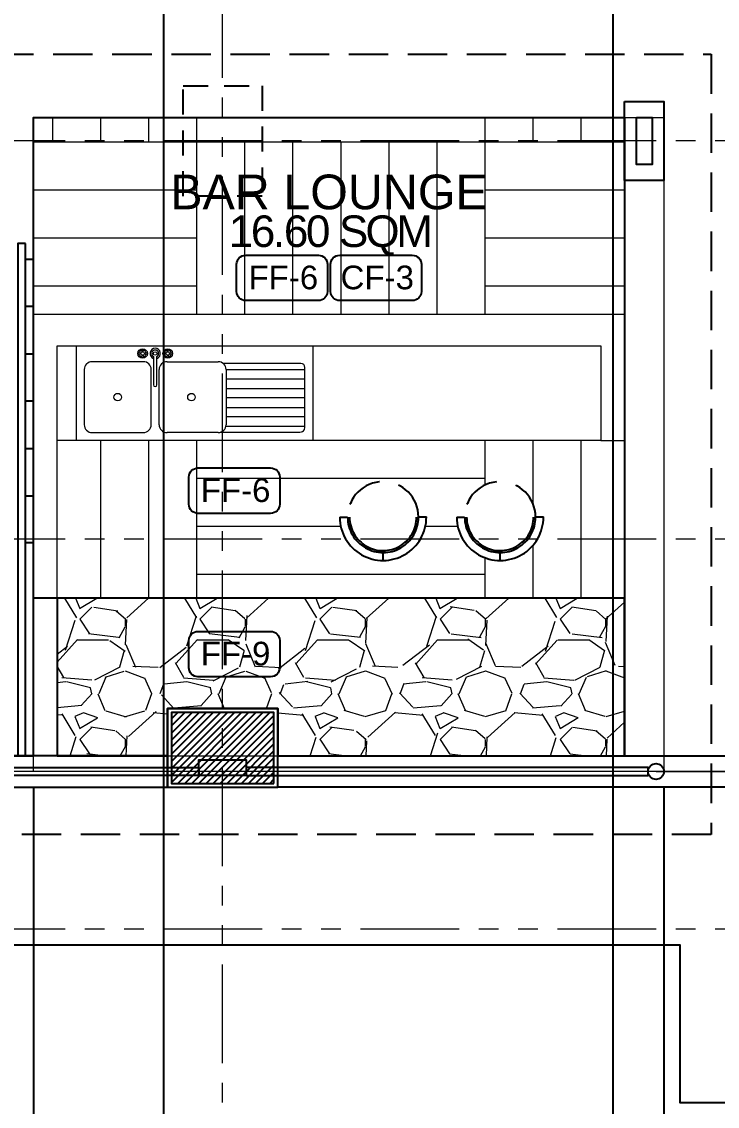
# Model space of a CAD drawing. Header units: metres. Extents: x -12400 to 1, y 0 to 106422.
# Drawn here: x -11998.83 to -11994.42, y 106387.45 to 106394.33 of the extents above; entities that cross this region are included whole.
import ezdxf

# ---------------------------------------------------------------- set-up
doc = ezdxf.new("R2010")
doc.units = ezdxf.units.M
doc.header["$PDMODE"] = 35
for name, pattern in [('HIDDEN', [0.375, 0.25, -0.125]), ('HIDDEN2', [4.762499999999999, 3.175, -1.5875]), ('PHANTOM2', [1.25, 0.625, -0.125, 0.125, -0.125, 0.125, -0.125])]:
    doc.linetypes.add(name, pattern=pattern)
for name, color, linetype, lineweight in [('.05', 250, 'Continuous', 5), ('.2', 2, 'Continuous', 20), ('0.1', 1, 'Continuous', 9), ('A-DIM-100', 8, 'Continuous', 0), ('DIM 001', 251, 'Continuous', 13), ('FURN', 8, 'Continuous', 5)]:
    doc.layers.add(name, color=color, linetype=linetype, lineweight=lineweight)
doc.layers.add('.05 (2)', color=8, linetype='Continuous', lineweight=20, transparency=0.3)
for name, color, linetype in [('AR-HIDDEN LINES', 8, 'HIDDEN2'), ('FURNITURE', 1, 'Continuous'), ('SCH-FLR', 224, 'Continuous'), ('stone', 15, 'Continuous'), ('txt', 2, 'Continuous')]:
    doc.layers.add(name, color=color, linetype=linetype)
doc.layers.add('GUIDE 001', color=214, linetype='Continuous', lineweight=0, plot=False)
doc.styles.add('arial', font='arial.ttf')
doc.styles.add('Arial-Bold', font='arial.ttf')
doc.styles.add('DIMTXT-100', font='arial.ttf')
doc.styles.add('swis721', font='swiss.ttf')
doc.dimstyles.new('D-100', dxfattribs={"dimtxt": 0.2, "dimasz": 0.15, "dimexe": 0.1, "dimexo": 0.1, "dimgap": 0.1, "dimtad": 1, "dimdec": 3, "dimzin": 4, "dimdsep": 46, "dimtxsty": 'DIMTXT-100', "dimblk": 'ARCHTICK', "dimcen": 0.2, "dimdle": 0.1, "dimclrd": 8, "dimclre": 8, "dimclrt": 2, "dimadec": 0, "dimazin": 1, "dimtfac": 1, "dimtdec": 3, "dimtofl": 0, "dimtmove": 2, "dimatfit": 3, "dimfxl": 1, "dimarcsym": 0})
doc.dimstyles.new('DIM 200', dxfattribs={"dimtxt": 200, "dimasz": 1, "dimexe": 0, "dimexo": 40, "dimgap": 50, "dimtad": 1, "dimtoh": 1, "dimdec": 0, "dimlfac": 2, "dimtxsty": 'swis721', "dimblk": 'CIR', "dimcen": 0, "dimclrd": 155, "dimclre": 155, "dimclrt": 4, "dimadec": 0, "dimazin": 0, "dimtfac": 1, "dimtdec": 0, "dimtix": 1, "dimtmove": 1, "dimatfit": 3, "dimldrblk": 'CIR', "dimfxl": 0, "dimarcsym": 0})

# ---------------------------------------------------------------- blocks, each defined once
blk = doc.blocks.new('CIR')
at = {"color": 4}
blk.add_circle((0, 0), 50, dxfattribs=at)
blk = doc.blocks.new('sink-2')
at = {"layer": 'FURN', "linetype": 'ByBlock'}
for p, q in [((1.047197319792303e-05, -0.5999999999061032), (0, 0)), ((1.499999999765038, 2.617993288822618e-05), (1.500010471738236, -0.5999738199731297)), ((0.4096486179149679, -0.0452984461992969), (0.4037526179149751, -0.0452984461992969)), ((0.4097168179149833, -0.05079844619929474), (0.4037526179149751, -0.05079844619929474)), ((0.417502617914991, -0.03751484619928647), (0.417502617914991, -0.03154844619930941)), ((0.417502617914991, -0.05865464619928673), (0.417502617914991, -0.06454844619928224)), ((0.4230026179149888, -0.03744444619930221), (0.4230026179149888, -0.03154844619930941)), ((0.4230026179149888, -0.05858424619930247), (0.4230026179149888, -0.06454844619928224)), ((0.4307884179149966, -0.0452984461992969), (0.4367526179149763, -0.0452984461992969)), ((0.4308566179149693, -0.05079844619929474), (0.4367526179149763, -0.05079844619929474)), ((0.4890026179149913, -0.06705424619930511), (0.4890026179149913, -0.247048446199301)), ((0.5110026179149685, -0.247048446199301), (0.5110026179149685, -0.06703664619928418)), ((0.5691486179149763, -0.0452984461992969), (0.5632526179149835, -0.0452984461992969)), ((0.5692168179149633, -0.05079844619929474), (0.5632526179149835, -0.05079844619929474)), ((0.577002617914971, -0.03751484619928647), (0.577002617914971, -0.03154844619930941)), ((0.577002617914971, -0.05865464619928673), (0.577002617914971, -0.06454844619928224)), ((0.5825026179149688, -0.03744444619930221), (0.5825026179149688, -0.03154844619930941)), ((0.5825026179149688, -0.05858424619930247), (0.5825026179149688, -0.06454844619928224)), ((0.5902884179149765, -0.0452984461992969), (0.5962526179149847, -0.0452984461992969)), ((0.5903566179149919, -0.05079844619929474), (0.5962526179149847, -0.05079844619929474)), ((0.2750017452857776, -0.09999520032997111), (0.1000017453131932, -0.09999825465547474)), ((0.4250017452622927, -0.09999258233668229), (0.2750017452857776, -0.09999520032997111)), ((0.5750017452387937, -0.09998996434339347), (0.7250017452152946, -0.09998734635010464)), ((0.7250017452152946, -0.09998734635010464), (0.900001745187879, -0.09998429202460102)), ((1.425001937091821, -0.1109751290464231), (0.9312909128635454, -0.1109837459274132)), ((1.450009031849717, -0.5174746926504952), (1.450002373420119, -0.1359746927102918)), ((0.0500026179854558, -0.1499991273120713), (0.05000872663646305, -0.4999991272572544)), ((0.4750087265698966, -0.4999917096096027), (0.4750026179188893, -0.1499917096644197)), ((0.5250087265620635, -0.4999908369451731), (0.5250026179110563, -0.1499908369999901)), ((0.9500026178444756, -0.1499834193523384), (1.45000261776616, -0.1499746927080423)), ((0.9500026178444756, -0.1499834193523384), (0.9500087264954828, -0.4999834192975214)), ((1.450003664963475, -0.2099746926986796), (0.9500036650417911, -0.2099834193429757)), ((0.9500047122391067, -0.269983419333613), (1.450004712160791, -0.269974692689317)), ((1.450005759358106, -0.329974692679869), (0.9500057594364222, -0.3299834193241651)), ((0.9500068066337377, -0.3899834193148024), (1.450006806555422, -0.3899746926705063)), ((1.450007853752737, -0.4499746926610442), (0.9500078538310532, -0.4499834193053545)), ((0.1000095992930596, -0.5499982545849917), (0.4250095992421592, -0.5499925822661993)), ((0.9000095991677455, -0.549984291954118), (0.5750095992186601, -0.5499899642729105)), ((0.915622050527972, -0.5474840194651591), (1.418509555453255, -0.5474752424244116)), ((0.9489986958841854, -0.509983436927385), (1.450008900950053, -0.5099746926516957)), ((1.418509555453255, -0.5474752424244116), (1.429009529271724, -0.5459750591651726)), ((1.429009529271724, -0.5459750591651726), (1.435009476910864, -0.5429749544458389)), ((1.435009476910864, -0.5429749544458389), (1.44100939837017, -0.5384748497268106)), ((1.44100939837017, -0.5384748497268106), (1.447009241289678, -0.5294747450084714)), ((1.447009241289678, -0.5294747450084714), (1.450009031849717, -0.5174746926504952)), ((1.500010471738236, -0.5999738199731297), (1.047197319792303e-05, -0.5999999999061032))]:
    blk.add_line(p, q, dxfattribs=at)
for centre, radius in [((0.4202526179149828, -0.04804844619930293), 0.03025000000000001), ((0.3982526179149772, -0.04804844619930293), 0.006149187000000001), ((0.4202526179149828, -0.04804844619930293), 0.011), ((0.4202526179149828, -0.02604844619928315), 0.006149187000000001), ((0.4202526179149828, -0.0700484461993085), 0.006149187000000001), ((0.44225261791496, -0.04804844619930293), 0.006149187000000001), ((0.5000026179149728, -0.04804844619930293), 0.011), ((0.5797526179149628, -0.04804844619930293), 0.03025000000000001), ((0.5577526179149856, -0.04804844619930293), 0.006149187000000001), ((0.5797526179149628, -0.04804844619930293), 0.011), ((0.5797526179149628, -0.02604844619928315), 0.006149187000000001), ((0.5797526179149628, -0.0700484461993085), 0.006149187000000001), ((0.6017526179149826, -0.04804844619930293), 0.006149187000000001), ((0.2625056722776691, -0.3249954184608299), 0.02401421442358936), ((0.7302757059232192, -0.32498725433544), 0.02401421442358936)]:
    blk.add_circle(centre, radius, dxfattribs=at)
for centre, radius, start, end in [((0.4202526179149828, -0.04804844619930293), 0.02200000000000001, 105.2406999999996, 164.2093000000003), ((0.4202526179149828, -0.04804844619930293), 0.02200000000000001, 196.2342000000002, 253.9047), ((0.4202526179149828, -0.04804844619930293), 0.02200000000000001, 16.44124999999966, 74.07887000000026), ((0.4202526179149828, -0.04804844619930293), 0.02200000000000001, 286.1199999999998, 344.0884000000003), ((0.5000026179149728, -0.04804844619930293), 0.03300000000000001, 289.6514, 250.3603000000002), ((0.5000026179149728, -0.04804844619930293), 0.02200000000000001, 300.3431000000001, 239.7554000000002), ((0.5797526179149628, -0.04804844619930293), 0.02200000000000001, 106.1199999999998, 164.0884000000003), ((0.5797526179149628, -0.04804844619930293), 0.02200000000000001, 196.4413000000003, 254.0789000000005), ((0.5797526179149628, -0.04804844619930293), 0.02200000000000001, 285.2406999999996, 344.2093000000003), ((0.5797526179149628, -0.04804844619930293), 0.02200000000000001, 16.23421999999988, 73.90468999999949), ((0.1000026179776228, -0.1499982546476417), 0.04999999999978241, 90.000999999775, 180.000999999775), ((0.4250026179267223, -0.1499925823288493), 0.04999999999978241, 0.0009999997750048393, 90.000999999775), ((0.5750026179032233, -0.1499899643355604), 0.04999999999978241, 90.000999999775, 180.000999999775), ((0.9000026178523086, -0.149984292016768), 0.04999999999978241, 0.0009999997750048393, 90.000999999775), ((1.425002373424036, -0.1359751290425066), 0.02499999999989121, 0.0009999997750048393, 90.000999999775), ((0.5000026179149728, -0.247048446199301), 0.011, 180, 0), ((0.10000872662863, -0.4999982545928248), 0.04999999999978241, 180.000999999775, 270.000999999775), ((0.4250087265777296, -0.4999925822740323), 0.04999999999978241, 270.000999999775, 0.0009999997750048393), ((0.5750087265542305, -0.4999899642807435), 0.04999999999978241, 180.000999999775, 270.000999999775), ((0.9000087265033159, -0.499984291961951), 0.04999999999978241, 270.000999999775, 0.0009999997750048393)]:
    blk.add_arc(centre, radius, start, end, dxfattribs=at)
blk = doc.blocks.new('ROOFDECKCOL')
h = blk.add_hatch()
h.set_pattern_fill('ANSI31', color=8, scale=0.01)
h.set_pattern_definition([(45, (11975.8129679257, -106287.5702236537), (-0.02245064030267288, 0.02245064030267288), [])])
h.paths.add_polyline_path([(0.02499999999236024, 18.02499999997963), (0.4749999999930878, 18.02499999997963), (0.4749999999930878, 18.67499999998836), (0.02499999999236024, 18.67499999998836)])
h.paths.add_polyline_path([(4.924999999993815, 18.67499999998836), (4.924999999993815, 18.22499999997672), (4.274999999994179, 18.22499999997672), (4.274999999994179, 18.67499999998836)])
h.paths.add_polyline_path([(9.174999999993815, 18.02499999997963), (8.724999999993088, 18.02499999997963), (8.724999999993088, 18.67499999998836), (9.174999999993815, 18.67499999998836)])
h.paths.add_polyline_path([(13.42499999999382, 17.52499999997963), (13.42499999999382, 17.97499999999127), (12.77499999999418, 17.97499999999127), (12.77499999999418, 17.52499999997963)])
h.paths.add_polyline_path([(17.02499999999236, 18.02499999997963), (17.47499999999309, 18.02499999997963), (17.47499999999309, 18.67499999998836), (17.02499999999236, 18.67499999998836)])
h.paths.add_polyline_path([(21.27499999999236, 18.67499999998836), (21.27499999999236, 18.22499999997672), (21.924999999992, 18.22499999997672), (21.924999999992, 18.67499999998836)])
h.paths.add_polyline_path([(26.174999999992, 18.02499999997963), (25.72499999999127, 18.02499999997963), (25.72499999999127, 18.67499999998836), (26.174999999992, 18.67499999998836)])
h.paths.add_polyline_path([(26.174999999992, 13.27499999997963), (25.72499999999127, 13.27499999997963), (25.72499999999127, 13.92499999998836), (26.174999999992, 13.92499999998836)])
h.paths.add_polyline_path([(26.174999999992, 9.024999999979627), (25.72499999999127, 9.024999999979627), (25.72499999999127, 9.674999999988358), (26.174999999992, 9.674999999988358)])
h.paths.add_polyline_path([(26.174999999992, 4.774999999979627), (25.72499999999127, 4.774999999979627), (25.72499999999127, 5.424999999988358), (26.174999999992, 5.424999999988358)])
h.paths.add_polyline_path([(26.174999999992, 0.02499999999417923), (25.72499999999127, 0.02499999999417923), (25.72499999999127, 0.6750000000029104), (26.174999999992, 0.6750000000029104)])
h.paths.add_polyline_path([(21.27499999999236, 0.02499999999417923), (21.27499999999236, 0.4750000000058208), (21.924999999992, 0.4750000000058208), (21.924999999992, 0.02499999999417923)])
h.paths.add_polyline_path([(17.02499999999236, 0.02499999999417923), (17.47499999999309, 0.02499999999417923), (17.47499999999309, 0.6750000000029104), (17.02499999999236, 0.6750000000029104)])
h.paths.add_polyline_path([(13.42499999999382, 1.024999999994179), (13.42499999999382, 1.475000000005821), (12.77499999999418, 1.475000000005821), (12.77499999999418, 1.024999999994179)])
h.paths.add_polyline_path([(9.174999999993815, 0.02499999999417923), (8.724999999993088, 0.02499999999417923), (8.724999999993088, 0.6750000000029104), (9.174999999993815, 0.6750000000029104)])
h.paths.add_polyline_path([(4.924999999993815, 0.02499999999417923), (4.924999999993815, 0.4750000000058208), (4.274999999994179, 0.4750000000058208), (4.274999999994179, 0.02499999999417923)])
h.paths.add_polyline_path([(0.0249999999996362, 0.02499999999417923), (0.4250000000010914, 0.02499999999417923), (0.4250000000010914, 0.4250000000029104), (0.0249999999996362, 0.4250000000029104)])
h.paths.add_polyline_path([(0.02499999999236024, 9.024999999979627), (0.4749999999930878, 9.024999999979627), (0.4749999999930878, 9.674999999988358), (0.02499999999236024, 9.674999999988358)])
h.paths.add_polyline_path([(0.02499999999236024, 13.27499999997963), (0.4749999999930878, 13.27499999997963), (0.4749999999930878, 13.92499999998836), (0.02499999999236024, 13.92499999998836)])
at = {"color": 8, "linetype": 'HIDDEN2', "ltscale": 0.05}
for p, q in [((12.84999999999309, 4.749999999985448), (12.84999999999309, 5.449999999982538)), ((12.84999999999309, 5.449999999982538), (13.34999999999309, 5.449999999982538)), ((13.34999999999309, 5.449999999982538), (13.34999999999309, 4.749999999985448)), ((13.34999999999309, 4.749999999985448), (12.84999999999309, 4.749999999985448))]:
    blk.add_line(p, q, dxfattribs=at)
at = {"color": 7}
blk.add_lwpolyline([(13.44999999999345, 1), (13.44999999999345, 1.5), (12.74999999999272, 1.5), (12.74999999999272, 1)], close=True, dxfattribs=at)
at = {"layer": 'stone', "color": 5}
blk.add_lwpolyline([(13.42499999999382, 1.024999999994179), (13.42499999999382, 1.475000000005821), (12.77499999999418, 1.475000000005821), (12.77499999999418, 1.024999999994179)], close=True, dxfattribs=at)
blk = doc.blocks.new('FP_ROOFDECK')
at = {"layer": '.05 (2)'}
h = blk.add_hatch(dxfattribs=at)
h.set_pattern_fill('AR-PARQ1', color=256, scale=0.006)
h.set_pattern_definition([(90, (-556.7464990017579, -315.0871915594325), (-1.8288, 1.8288), [1.8288, -1.8288]), (90, (-556.441699001758, -315.0871915594325), (-1.8288, 1.8288), [1.8288, -1.8288]), (90, (-556.1368990017581, -315.0871915594325), (-1.8288, 1.8288), [1.8288, -1.8288]), (90, (-555.8320990017583, -315.0871915594325), (-1.8288, 1.8288), [1.8288, -1.8288]), (90, (-555.5272990017584, -315.0871915594325), (-1.8288, 1.8288), [1.8288, -1.8288]), (90, (-555.2224990017585, -315.0871915594325), (-1.8288, 1.8288), [1.8288, -1.8288]), (90, (-554.9176990017586, -315.0871915594325), (-1.8288, 1.8288), [1.8288, -1.8288]), (0, (-556.7464990017579, -313.2583915594441), (1.8288, -1.8288), [1.8288, -1.8288]), (0, (-556.7464990017579, -312.9535915594315), (1.8288, -1.8288), [1.8288, -1.8288]), (0, (-556.7464990017579, -312.6487915594334), (1.8288, -1.8288), [1.8288, -1.8288]), (0, (-556.7464990017579, -312.3439915594354), (1.8288, -1.8288), [1.8288, -1.8288]), (0, (-556.7464990017579, -312.0391915594373), (1.8288, -1.8288), [1.8288, -1.8288]), (0, (-556.7464990017579, -311.7343915594392), (1.8288, -1.8288), [1.8288, -1.8288]), (0, (-556.7464990017579, -311.4295915594412), (1.8288, -1.8288), [1.8288, -1.8288])])
h.paths.add_polyline_path([(16.64999999998872, 6.100000000005821), (14.1000000000131, 6.100000000005821), (14.1000000000131, 5), (16.64999999998872, 5)])
h.paths.add_polyline_path([(14.1000000000131, 6.100000000005821), (12.90000000000327, 6.100000000005821), (12.90000000000327, 5), (14.1000000000131, 5)])
h.paths.add_polyline_path([(14.10000000000218, 6.25), (12.89999999998872, 6.25), (12.89999999999964, 6.100000000005821), (14.1000000000131, 6.100000000005821)])
h.paths.add_polyline_path([(16.64999999998327, 6.250000000014552), (14.10000000001128, 6.250000000014552), (14.1000000000131, 6.100000000005821), (16.64999999998508, 6.100000000005821)])
h.paths.add_polyline_path([(14.1000000000131, 4.19999999999709), (13.05000000000109, 4.19999999999709), (13.05000000000109, 3.19999999999709), (14.1000000000131, 3.19999999999709)])
h.paths.add_polyline_path([(16.64999999999782, 4.19999999999709), (14.1000000000131, 4.19999999999709), (14.1000000000131, 3.19999999999709), (16.64999999999782, 3.19999999999709)])
edge = h.paths.add_edge_path(flags=16)
edge.add_line((14.84293745031937, 3.713010146457236), (14.89293716229804, 3.713179858154035))
edge.add_arc((15.11793586620115, 3.71394356075325), 0.2249999999994221, 0.19447564336917367, 180.1944756433692, ccw=False)
edge.add_line((15.34293457010426, 3.714707263352466), (15.39293428208293, 3.714876975049265))
edge.add_arc((15.11793586620115, 3.71394356075325), 0.2749999999995232, -179.80552435494656, 0.19447564505338732, ccw=False)
edge = h.paths.add_edge_path(flags=16)
edge.add_line((15.58556146636693, 3.713010146457236), (15.6355611783456, 3.713179858154035))
edge.add_arc((15.86055988225053, 3.71394356075325), 0.2250000000012411, 0.19447564336917367, 180.1944756433676, ccw=False)
edge.add_line((16.08555858615364, 3.714707263352466), (16.13555829813231, 3.714876975049265))
edge.add_arc((15.86055988225053, 3.71394356075325), 0.2749999999995232, -179.8055243549478, 0.19447564505338732, ccw=False)
h = blk.add_hatch(dxfattribs=at)
h.set_pattern_fill('GRAVEL', color=256, scale=0.03)
h.set_pattern_definition([(228.0127875, (-556.197859001757, -314.3251915594446), (-6.096000000478742, -6.857999999574536), [0.102516432, -10.1491450918695]), (184.969741, (-556.266439001758, -314.4013915594405), (9.143999996382151, 0.7620000434093771), [0.1759214159999994, -17.41621466805712]), (132.5104471, (-556.441699001758, -314.4166315594339), (7.620000003218247, -8.381999997073788), [0.124044456, -12.28041683823]), (267.273689, (-556.7388790017576, -314.6071315594309), (0.7620000015959174, 15.23999999991994), [0.1602013559999994, -15.85993122772136]), (292.83365418, (-556.7464990017579, -314.7671515594411), (-3.810000000319022, 9.143999999866637), [0.1570901099999994, -15.55194232360316]), (357.2736889999999, (-556.6855390017572, -314.9119315594435), (-15.23999999991994, 0.7620000015959184), [0.1602013559999994, -15.85993122772136]), (37.69424047, (-556.5255190017579, -314.9195515594329), (-9.905999999560768, -7.620000000570124), [0.211858098, -20.9739345942741]), (72.25532837, (-556.3578790017582, -314.7900115594384), (5.334000001433787, 16.76399999954366), [0.200015856, -19.8015769805715]), (121.42956562, (-556.2969190017575, -314.5995115594415), (-6.096000000864936, 9.905999999467806), [0.1607439, -15.9136637096136]), (175.2363583, (-556.3807390017573, -314.4623515594431), (8.381999999879858, -0.7620000013167768), [0.1835139839999994, -8.99218108499996]), (222.3974378, (-556.5636190017576, -314.4471115594351), (-9.143999999707397, -8.382000000319197), [0.237323376, -23.4950317536531]), (138.81407483, (-555.9844990017573, -314.6147515594348), (-5.333999999680052, 4.572000000371754), [0.08100136199999998, -8.0191697473032]), (171.4692344, (-556.045459001758, -314.5614115594362), (9.906000000266896, -1.523999998271203), [0.154104594, -15.256391699112]), (225, (-556.197859001757, -314.5385515594389), (-1.06581410364015e-16, -0.7620000000000717), [0.107762802, -0.9698679325284]), (203.19859051, (-556.2511990017574, -314.4471115594351), (3.810000000103827, 1.5239999997328), [0.05803239599999983, -5.745186710668178]), (291.80140949, (-556.3045390017578, -314.4699715594325), (-0.7620000001594487, 2.285999999946862), [0.082069686, -4.021425897]), (30.96375653, (-556.2740590017584, -314.5461715594429), (2.286000000055915, 1.523999999916338), [0.1332958979999994, -4.30988944587298]), (161.56505118, (-556.1597590017573, -314.4775915594364), (1.524000000039775, -0.761999999920126), [0.096386142, -2.3132694350484]), (16.389540334, (-556.7464990017579, -314.4699715594325), (7.620000000000044, 2.286000000000073), [0.1350264, -13.3676480017617]), (70.34617594, (-556.616959001758, -314.4318715594418), (-3.048000000278794, -8.381999999901122), [0.113279682, -11.21466470346]), (293.19859051, (-556.1597590017573, -314.3251915594446), (-1.523999999733979, 3.810000000106585), [0.1160640299999997, -5.687155076668178]), (343.6104596700001, (-556.1140390017572, -314.4318715594418), (-7.620000000159686, 2.285999999466858), [0.1350263999999994, -13.36764800176196]), (339.44395478, (-556.7464990017579, -314.9424115594447), (-3.809999999999958, 1.524000000000063), [0.1302105599999993, -6.38032029393178]), (294.7751406, (-556.6245790017583, -314.9881315594394), (-3.810000004535079, 8.381999997938177), [0.109101636, -10.801078014216]), (66.80140949, (-556.1521390017588, -315.0871915594325), (1.523999999760689, 3.810000000095791), [0.11606403, -5.687155076668199]), (17.35402464, (-556.1064190017587, -314.9805115594354), (-9.905999999802905, -3.048000000639739), [0.127734822, -12.64571279406]), (69.44395478, (-556.5255190017579, -315.0871915594325), (-1.524000000026538, -3.809999999989389), [0.06510527999999999, -6.445425573931801]), (101.309932474, (-556.197859001757, -315.0871915594325), (-0.7620000000001199, 3.048000000000111), [0.03885437999999999, -3.8465984893578]), (165.963756532, (-556.2054790017573, -315.0490915594419), (2.285999999999854, -0.7619999999999594), [0.15709011, -2.9847163767207]), (186.00900596, (-556.3578790017582, -315.0109915594367), (7.61999999995961, 0.762000000398806), [0.1455800999999994, -14.41240945900106]), (303.69006753, (-556.2740590017584, -314.6147515594348), (-0.7620000001058906, 1.523999999947111), [0.109897164, -2.637532907904]), (353.15722659, (-556.2130990017577, -314.7061915594386), (12.9540000000797, -1.523999999321818), [0.191867028, -18.9948027195093]), (60.9453959, (-556.022599001757, -314.7290515594359), (-3.048000000083906, -5.333999999952076), [0.078452472, -7.766817695432999]), (90, (-555.9844990017573, -314.660471559444), (-0.7619999999999999, 0.7619999999999999), [0.04572, -0.7162799999999999]), (120.25643716, (-556.373119001757, -314.9881315594394), (3.047999999627149, -5.334000000212939), [0.105860088, -10.48018223196]), (48.01278749999999, (-556.4264590017574, -314.8966915594356), (6.096000000502602, 6.857999999553061), [0.205032864, -10.0466286598695]), (0, (-556.2892990017572, -314.7442915594438), (0.7619999999999999, 0.7619999999999999), [0.19812, -0.5638799999999999]), (325.3048465, (-556.0911790017581, -314.7442915594438), (7.620000002886459, -5.333999995876373), [0.120482868, -11.927795017242]), (254.0546040999999, (-555.9921190017576, -314.8128715594357), (-0.761999999946767, -3.048000000013424), [0.110948724, -5.4364950116316]), (207.64597536, (-556.022599001757, -314.9195515594329), (-14.478000000532, -7.619999998989226), [0.1806435299999994, -17.88373932688132]), (175.42607874, (-556.1826190017582, -315.0033715594327), (-9.905999999999649, 0.7619999999998434), [0.191108838, -18.919753936872])])
h.paths.add_polyline_path([(16.65000000000146, 3.200000000026193), (14.1000000000131, 3.19999999999709), (14.1000000000131, 2.5), (14.45000000001346, 2.5), (14.45000000001346, 2.200000008480856), (16.65000000000146, 2.20000000850996)])
h.paths.add_polyline_path([(14.1000000000131, 3.19999999999709), (13.05000000000109, 3.19999999999709), (13.05000000000109, 2.200000008480856), (13.75000000001273, 2.200000008480856), (13.75000000001273, 2.5), (14.1000000000131, 2.5)])
at = {"layer": '.05'}
blk.add_lwpolyline([(16.65000000000146, 3.200000000011642), (13.05000000000109, 3.19999999999709), (13.05000000000109, 2.200000008480856), (16.65000000000146, 2.200000008495408)], close=True, dxfattribs=at)
at = {"layer": '.2', "color": 1}
blk.add_lwpolyline([(13.05000000000109, 4.799999999901047), (16.49999999999091, 4.799999999901047), (16.49999999999091, 4.19999999999709), (13.05000000000109, 4.19999999999709)], close=True, dxfattribs=at)
at = {"color": 1}
blk.add_lwpolyline([(10.20000000000073, 20.69999999998254), (0, 20.69999999998254), (0, 0), (11.20000000000073, 0), (11.20000000000073, 1), (16.99999999999636, 1), (16.99999999999636, 0), (28.19999999999891, 0), (28.19999999999891, 20.69999999998254), (18.00000000001819, 20.69999999998254)], dxfattribs=at)
at = {"color": 2, "linetype": 'HIDDEN2', "ltscale": 0.05}
blk.add_lwpolyline([(18.07500000001892, 19.62500000005821, 0.01, 0.01, 0), (27.12499999998181, 19.62500000005821, 0.01, 0.01, 0), (27.12499999998181, 10.65000000005239, 0.01, 0.01, 0), (26.75000000001637, 10.65000000005239, 0.01, 0.01, 0), (26.75000000001819, 1.450000000055297, 0.01, 0.01, 0), (18.07500000000073, 1.44999999992433, 0.01, 0.01, 0), (18.07500000000073, 2.100000000122236, 0.01, 0.01, 0), (16.84999999999673, 2.100000000034925, 0, 0, 0)], format="xyseb", dxfattribs=at)
at = {"color": 2, "linetype": 'HIDDEN'}
blk.add_lwpolyline([(10.39999999999418, 6.649999999994179), (17.20000000001164, 6.649999999994179), (17.19999999999163, 1.69999999992433), (10.49999999999454, 1.700000000055297), (10.49999999999818, 0.7000000000116415)], dxfattribs=at)
blk.add_lwpolyline([(16.64999999999236, 6.349999999991269), (16.89999999999236, 6.349999999991269), (16.89999999999236, 5.849999999991269), (16.64999999999236, 5.849999999991269)], close=True)
at = {"color": 4}
for points in [[(16.72499999999673, 6.25), (16.82499999999709, 6.25), (16.82499999999709, 5.94999999999709), (16.72499999999673, 5.94999999999709)], [(13.94999999999345, 2.075000000011642), (13.94999999999345, 2.175000000017462), (14.24999999999636, 2.175000000017462), (14.24999999999636, 2.075000000011642)]]:
    blk.add_lwpolyline(points, close=True, dxfattribs=at)
at = {"color": 2}
blk.add_lwpolyline([(12.85000000000218, 5.450000000011642), (12.80000000000109, 5.450000000011642), (12.80000000000109, 2.200000000011642), (12.85000000000218, 2.200000000011642)], close=True, dxfattribs=at)
at = {"color": 1}
for points in [[(13.75, 2), (13.75, 2.19999999999709), (10, 2.200000000113505), (10, 1.69999999999709), (10.20000000000073, 1.69999999999709), (10.20000000000073, 2.000000000116415)], [(14.45000000000073, 2), (14.45000000000073, 2.19999999999709), (18.20000000000073, 2.200000000113505), (18.20000000000073, 1.69999999999709), (18, 1.69999999999709), (18, 2.000000000116415)]]:
    blk.add_lwpolyline(points, close=True, dxfattribs=at)
at = {"color": 3}
for points in [[(13.94999999999345, 2.125000000043656), (13.94999999999345, 2.075000000040745), (10.125, 2.07500000022992), (10.125, 1.69999999999709), (10.07500000000073, 1.69999999999709), (10.07500000000073, 2.125000000232831)], [(16.79999999999745, 2.125000000043656), (14.24999999999636, 2.125000000043656), (14.24999999999636, 2.075000000113505), (16.79999999999745, 2.075000000113505)]]:
    blk.add_lwpolyline(points, close=True, dxfattribs=at)
blk.add_circle((16.84999999999673, 2.100000000034925), 0.05)
at = {"layer": '0.1', "color": 2}
blk.add_lwpolyline([(12.90000000000146, 2.200000008480856), (13.05000000000109, 2.200000008480856), (13.05000000000109, 4.799999999901047), (16.49999999999091, 4.799999999901047), (16.49999999999091, 4.19999999999709), (16.64999999999054, 4.19999999999709), (16.64999999999054, 5), (12.90000000000146, 5)], close=True, dxfattribs=at)
at = {"layer": 'AR-HIDDEN LINES'}
for p, q in [((14.84293745031937, 3.713010146457236), (14.89293716229804, 3.713179858154035)), ((15.34293457010426, 3.714707263352466), (15.39293428208293, 3.714876975049265)), ((15.58556146636693, 3.713010146457236), (15.6355611783456, 3.713179858154035)), ((16.08555858615364, 3.714707263352466), (16.13555829813231, 3.714876975049265)), ((15.11886928048989, 3.438945144866011), (15.11869956880219, 3.488944856842863)), ((15.86149329653927, 3.438945144866011), (15.86132358484974, 3.488944856842863))]:
    blk.add_line(p, q, dxfattribs=at)
at = {"layer": 'AR-HIDDEN LINES', "linetype": 'HIDDEN'}
for centre in [(15.11793586620115, 3.71394356075325), (15.86055988225053, 3.71394356075325)]:
    blk.add_arc(centre, 0.225, 0.1944756434614292, 180.1944756434614, dxfattribs=at)
at = {"layer": 'AR-HIDDEN LINES'}
for centre, radius in [((15.11793586620115, 3.71394356075325), 0.275), ((15.11793586620115, 3.71394356075325), 0.225), ((15.11793586620115, 3.71394356075325), 0.2125), ((15.86055988225053, 3.71394356075325), 0.275), ((15.86055988225053, 3.71394356075325), 0.225), ((15.86055988225053, 3.71394356075325), 0.2125)]:
    blk.add_arc(centre, radius, 180.1944756434614, 0.1944756434614292, dxfattribs=at)
at = {"layer": 'FURNITURE'}
for points in [[(10.20000000000073, 2.200000000011642), (12.90000000000146, 2.200000000011642), (12.90000000000146, 6.250000000014552)], [(12.89999999999236, 6.25000000007276), (16.64999999998327, 6.25000000007276)], [(12.90000000001055, 5), (12.89999999999236, 6.249999999912689)], [(16.64999999998327, 6.25000000007276), (16.65000000000509, 2.200000008495408)], [(12.85000000000218, 5.350000000005821), (12.90000000000146, 5.350000000005821)], [(12.90000000000146, 5.050000000017462), (12.85000000000218, 5.050000000017462)], [(12.85000000000218, 4.750000000014552), (12.90000000000146, 4.750000000014552)], [(12.90000000000146, 4.450000000011642), (12.85000000000218, 4.450000000011642)], [(12.85000000000218, 4.150000000008731), (12.90000000000146, 4.150000000008731)], [(12.85000000000218, 3.850000000005821), (12.90000000000146, 3.850000000005821)], [(12.90000000000146, 3.550000000017462), (12.85000000000218, 3.550000000017462)]]:
    blk.add_lwpolyline(points, dxfattribs=at)
for name, p in [('ROOFDECKCOL', (1.000000000007276, 1)), ('sink-2', (13.17203462877296, 4.799999999901047))]:
    blk.add_blockref(name, p)
at = {"layer": '0.1', "color": 2, "attachment_point": 5}
for s, insert, char_height in [('{\\Fx-hlvm1s|c0;\\W0.9;\\T1.5;PARTITION}', (15.77499999999964, 1.850000000064028), 0.15), ('{\\Fx-hlvm1s|c0;\\W0.9;\\T0.9;\\C3;LN OF ROOF ABOVE}', (12.02500000000146, 1.500000000058208), 0.22)]:
    blk.add_mtext_dynamic_manual_height_columns(s, width=5150.828219755791, gutter_width=1, heights=[0], dxfattribs=dict(at, insert=insert, char_height=char_height))
blk = doc.blocks.new('_ArchTick')
at = {"color": 0, "linetype": 'ByBlock', "const_width": 0.15}
blk.add_lwpolyline([(-0.5, -0.5), (0.5, 0.5)], dxfattribs=at)
blk = doc.blocks.new('*D542')
at = {"layer": 'DEFPOINTS', "color": 0, "transparency": 16777216}
for p in [(-11998.75441529413, 106389.5702236538), (-12001.55441529414, 106388.5702236537), (-11998.75441529413, 106384.8702236537)]:
    blk.add_point(p, dxfattribs=at)
at = {"layer": 'DIM 001', "color": 8, "lineweight": -2, "transparency": 16777216}
for p, q in [((-11998.75441529413, 106389.4702236538), (-11998.75441529413, 106384.7702236537)), ((-12001.55441529414, 106388.4702236537), (-12001.55441529414, 106384.7702236537)), ((-12001.65441529414, 106384.8702236537), (-11998.65441529413, 106384.8702236537))]:
    blk.add_line(p, q, dxfattribs=at)
at = {"layer": 'DIM 001', "color": 8, "lineweight": -2, "transparency": 16777216, "xscale": 0.15, "yscale": 0.15, "zscale": 0.15, "rotation": 180}
blk.add_blockref('_ArchTick', (-12001.55441529414, 106384.8702236537), dxfattribs=at)
at = {"layer": 'DIM 001', "color": 8, "lineweight": -2, "transparency": 16777216, "xscale": 0.15, "yscale": 0.15, "zscale": 0.15}
blk.add_blockref('_ArchTick', (-11998.75441529413, 106384.8702236537), dxfattribs=at)
at = {"layer": 'DIM 001', "color": 2, "transparency": 16777216, "insert": (-12000.15441529414, 106385.0723382513), "char_height": 0.2, "attachment_point": 5, "style": 'DIMTXT-100'}
blk.add_mtext('2.800', dxfattribs=at)
blk = doc.blocks.new('*D543')
at = {"layer": 'DEFPOINTS', "color": 0, "transparency": 16777216}
for p in [(-11998.75441529413, 106389.5702236538), (-11994.75441529414, 106389.5702236537), (-11994.75441529414, 106384.8702236537)]:
    blk.add_point(p, dxfattribs=at)
at = {"layer": 'DIM 001', "color": 8, "lineweight": -2, "transparency": 16777216}
for p, q in [((-11998.75441529413, 106389.4702236538), (-11998.75441529413, 106384.7702236537)), ((-11994.75441529414, 106389.4702236537), (-11994.75441529414, 106384.7702236537)), ((-11998.85441529413, 106384.8702236537), (-11994.65441529414, 106384.8702236537))]:
    blk.add_line(p, q, dxfattribs=at)
at = {"layer": 'DIM 001', "color": 8, "lineweight": -2, "transparency": 16777216, "xscale": 0.15, "yscale": 0.15, "zscale": 0.15, "rotation": 180}
blk.add_blockref('_ArchTick', (-11998.75441529413, 106384.8702236537), dxfattribs=at)
at = {"layer": 'DIM 001', "color": 8, "lineweight": -2, "transparency": 16777216, "xscale": 0.15, "yscale": 0.15, "zscale": 0.15}
blk.add_blockref('_ArchTick', (-11994.75441529414, 106384.8702236537), dxfattribs=at)
at = {"layer": 'DIM 001', "color": 2, "transparency": 16777216, "insert": (-11996.75441529413, 106385.0723382513), "char_height": 0.2, "attachment_point": 5, "style": 'DIMTXT-100'}
blk.add_mtext('4.000', dxfattribs=at)
blk = doc.blocks.new('*D544')
at = {"layer": 'DEFPOINTS', "color": 0, "transparency": 16777216}
for p in [(-11994.75441529414, 106389.5702236537), (-11993.55441529413, 106388.5702236537), (-11993.55441529413, 106384.8702236537)]:
    blk.add_point(p, dxfattribs=at)
at = {"layer": 'DIM 001', "color": 8, "lineweight": -2, "transparency": 16777216}
for p, q in [((-11994.75441529414, 106389.4702236537), (-11994.75441529414, 106384.7702236537)), ((-11993.55441529413, 106388.4702236537), (-11993.55441529413, 106384.7702236537)), ((-11994.85441529414, 106384.8702236537), (-11993.45441529413, 106384.8702236537))]:
    blk.add_line(p, q, dxfattribs=at)
at = {"layer": 'DIM 001', "color": 8, "lineweight": -2, "transparency": 16777216, "xscale": 0.15, "yscale": 0.15, "zscale": 0.15, "rotation": 180}
blk.add_blockref('_ArchTick', (-11994.75441529414, 106384.8702236537), dxfattribs=at)
at = {"layer": 'DIM 001', "color": 8, "lineweight": -2, "transparency": 16777216, "xscale": 0.15, "yscale": 0.15, "zscale": 0.15}
blk.add_blockref('_ArchTick', (-11993.55441529413, 106384.8702236537), dxfattribs=at)
at = {"layer": 'DIM 001', "color": 2, "transparency": 16777216, "insert": (-11994.15441529414, 106385.0723382513), "char_height": 0.2, "attachment_point": 5, "style": 'DIMTXT-100'}
blk.add_mtext('1.200', dxfattribs=at)
blk = doc.blocks.new('*D546')
at = {"layer": 'DEFPOINTS', "color": 0, "transparency": 16777216}
for p in [(-12010.55441529413, 106388.5702236537), (-11984.55441529413, 106388.5702236537), (-12010.55441529413, 106384.4202236537)]:
    blk.add_point(p, dxfattribs=at)
at = {"layer": 'DIM 001', "color": 8, "lineweight": -2, "transparency": 16777216}
for p, q in [((-12010.55441529413, 106388.4702236537), (-12010.55441529413, 106384.3202236537)), ((-11984.55441529413, 106388.4702236537), (-11984.55441529413, 106384.3202236537)), ((-11984.45441529413, 106384.4202236537), (-12010.65441529413, 106384.4202236537))]:
    blk.add_line(p, q, dxfattribs=at)
at = {"layer": 'DIM 001', "color": 8, "lineweight": -2, "transparency": 16777216, "xscale": 0.15, "yscale": 0.15, "zscale": 0.15, "rotation": 180}
blk.add_blockref('_ArchTick', (-12010.55441529413, 106384.4202236537), dxfattribs=at)
at = {"layer": 'DIM 001', "color": 8, "lineweight": -2, "transparency": 16777216, "xscale": 0.15, "yscale": 0.15, "zscale": 0.15}
blk.add_blockref('_ArchTick', (-11984.55441529413, 106384.4202236537), dxfattribs=at)
at = {"layer": 'DIM 001', "color": 2, "transparency": 16777216, "insert": (-11997.55441529413, 106384.6223382513), "char_height": 0.2, "attachment_point": 5, "style": 'DIMTXT-100'}
blk.add_mtext('26.000', dxfattribs=at)
blk = doc.blocks.new('*D549')
at = {"layer": 'DEFPOINTS', "color": 0, "transparency": 16777216}
for p in [(-11997.92941529415, 106395.7702236537), (-11995.07941529413, 106395.7702236537), (-11997.92941529415, 106385.3202236537)]:
    blk.add_point(p, dxfattribs=at)
at = {"layer": 'DIM 001', "color": 8, "lineweight": -2, "transparency": 16777216}
for p, q in [((-11997.92941529415, 106395.6702236537), (-11997.92941529415, 106385.2202236537)), ((-11995.07941529413, 106395.6702236537), (-11995.07941529413, 106385.2202236537)), ((-11994.97941529413, 106385.3202236537), (-11998.02941529415, 106385.3202236537))]:
    blk.add_line(p, q, dxfattribs=at)
at = {"layer": 'DIM 001', "color": 8, "lineweight": -2, "transparency": 16777216, "xscale": 0.15, "yscale": 0.15, "zscale": 0.15, "rotation": 180}
blk.add_blockref('_ArchTick', (-11997.92941529415, 106385.3202236537), dxfattribs=at)
at = {"layer": 'DIM 001', "color": 8, "lineweight": -2, "transparency": 16777216, "xscale": 0.15, "yscale": 0.15, "zscale": 0.15}
blk.add_blockref('_ArchTick', (-11995.07941529413, 106385.3202236537), dxfattribs=at)
at = {"layer": 'DIM 001', "color": 2, "transparency": 16777216, "insert": (-11996.50441529414, 106385.5223382512), "char_height": 0.2, "attachment_point": 5, "style": 'DIMTXT-100'}
blk.add_mtext('2.850', dxfattribs=at)
blk = doc.blocks.new('*D550')
at = {"layer": 'DEFPOINTS', "color": 0, "transparency": 16777216}
for p in [(-11999.87941529412, 106395.8452236537), (-11997.92941529415, 106395.7702236537), (-11999.87941529412, 106385.3202236537)]:
    blk.add_point(p, dxfattribs=at)
at = {"layer": 'DIM 001', "color": 8, "lineweight": -2, "transparency": 16777216}
for p, q in [((-11999.87941529412, 106395.7452236537), (-11999.87941529412, 106385.2202236537)), ((-11997.92941529415, 106395.6702236537), (-11997.92941529415, 106385.2202236537)), ((-11997.82941529415, 106385.3202236537), (-11999.97941529412, 106385.3202236537))]:
    blk.add_line(p, q, dxfattribs=at)
at = {"layer": 'DIM 001', "color": 8, "lineweight": -2, "transparency": 16777216, "xscale": 0.15, "yscale": 0.15, "zscale": 0.15, "rotation": 180}
blk.add_blockref('_ArchTick', (-11999.87941529412, 106385.3202236537), dxfattribs=at)
at = {"layer": 'DIM 001', "color": 8, "lineweight": -2, "transparency": 16777216, "xscale": 0.15, "yscale": 0.15, "zscale": 0.15}
blk.add_blockref('_ArchTick', (-11997.92941529415, 106385.3202236537), dxfattribs=at)
at = {"layer": 'DIM 001', "color": 2, "transparency": 16777216, "insert": (-11998.90441529414, 106385.5223382512), "char_height": 0.2, "attachment_point": 5, "style": 'DIMTXT-100'}
blk.add_mtext('1.950', dxfattribs=at)
blk = doc.blocks.new('GRID1')
at = {"color": 6, "linetype": 'PHANTOM2'}
for points in [[(-12147.25441529414, 106384.7702236537), (-12147.25441529414, 106412.5702236537)], [(-12130.75441529413, 106394.3702236537), (-12163.75441529414, 106394.3702236537)], [(-12130.75441529413, 106391.8452236537), (-12163.75441529414, 106391.8452236537)], [(-12130.7544152941, 106390.3702236538), (-12163.75441529411, 106390.3702236538)], [(-12130.75441529413, 106389.3702236537), (-12163.75441529414, 106389.3702236537)]]:
    blk.add_leader(points, dimstyle='DIM 200', override={"dimasz": 0.002, "dimgap": 60, "dimtad": 0}, dxfattribs=at)

msp = doc.modelspace()

# ---------------------------------------------------------------- linework, layer by layer
at = {"color": 1}
for points in [[(-11995.00441525725, 106390.6702236537), (-11998.75441529414, 106390.6702236537), (-11998.75441529414, 106393.7202236536), (-11995.00441525725, 106393.7202236536)], [(-11998.60441529413, 106390.6702236537), (-11998.60441529413, 106389.6702236622), (-11997.90441529413, 106389.6702236622), (-11997.90441529413, 106389.9702236537), (-11997.20441529413, 106389.9702236537), (-11997.20441529412, 106389.6702236537), (-11995.00441529413, 106389.6702236622), (-11995.00441529413, 106390.6702236537)]]:
    msp.add_lwpolyline(points, close=True, dxfattribs=at)
at = {"layer": 'GUIDE 001'}
msp.add_lwpolyline([(-11998.75441529413, 106393.7202236537), (-11994.75441529414, 106393.7202236537), (-11994.75441529414, 106389.5702236538), (-11998.75441529413, 106389.5702236538)], close=True, dxfattribs=at)
at = {"layer": 'SCH-FLR', "color": 1}
for points in [[(-11996.94701529414, 106392.5574736536), (-11997.40781529417, 106392.5574736536, -0.414213562373095), (-11997.46541529414, 106392.6150736536), (-11997.46541529414, 106392.7878736536, -0.414213562373095), (-11997.40781529417, 106392.8454736536), (-11996.94701529414, 106392.8454736536, -0.414213562373095), (-11996.88941529414, 106392.7878736536), (-11996.88941529414, 106392.6150736536, -0.414213562373095)], [(-11996.35101529415, 106392.5574736536), (-11996.81181529417, 106392.5574736536, -0.414213562373095), (-11996.86941529414, 106392.6150736536), (-11996.86941529414, 106392.7878736536, -0.414213562373095), (-11996.81181529417, 106392.8454736536), (-11996.35101529415, 106392.8454736536, -0.414213562373095), (-11996.29341529414, 106392.7878736536), (-11996.29341529414, 106392.6150736536, -0.414213562373095)], [(-11997.25001529412, 106391.2079642362), (-11997.71081529415, 106391.2079642362, -0.414213562373095), (-11997.76841529411, 106391.2655642362), (-11997.76841529411, 106391.4383642362, -0.414213562373095), (-11997.71081529415, 106391.4959642362), (-11997.25001529412, 106391.4959642362, -0.414213562373095), (-11997.19241529412, 106391.4383642362), (-11997.19241529412, 106391.2655642362, -0.414213562373095)], [(-11997.25001529412, 106390.1712120119), (-11997.71081529415, 106390.1712120119, -0.414213562373095), (-11997.76841529411, 106390.2288120119), (-11997.76841529411, 106390.4016120119, -0.414213562373095), (-11997.71081529415, 106390.4592120119), (-11997.25001529412, 106390.4592120119, -0.414213562373095), (-11997.19241529412, 106390.4016120119), (-11997.19241529412, 106390.2288120119, -0.414213562373095)]]:
    msp.add_lwpolyline(points, format="xyb", close=True, dxfattribs=at)

# ---------------------------------------------------------------- block references
msp.add_blockref('FP_ROOFDECK', (-12011.65441529413, 106387.4702236537))
at = {"layer": 'A-DIM-100'}
msp.add_blockref('GRID1', (149.7000000000044, -0.8000000000029104), dxfattribs=at)

# ---------------------------------------------------------------- texts
at = {"linetype": 'Continuous', "attachment_point": 5, "style": 'arial'}
for s, insert, char_height in [('\\pxse0.75,t28;{\\C4;BAR LOUNGE}', (-11996.87941529414, 106393.2454736536), 0.22), ('\\pxse0.75,t28;{\\T0.9;\\C3;16.60 SQM}', (-11996.87941529414, 106392.9704736536), 0.2)]:
    msp.add_mtext_dynamic_manual_height_columns(s, width=6.084194777119323, gutter_width=0.001, heights=[0], dxfattribs=dict(at, insert=insert, char_height=char_height))
at = {"layer": 'txt', "color": 6, "linetype": 'Continuous', "char_height": 0.15, "width": 0.4656548431105184, "attachment_point": 2, "style": 'Arial-Bold'}
for s, insert in [('{\\C2;FF-6}', (-11997.1692923932, 106392.7795858262)), ('{\\C2;CF-3}', (-11996.5732923932, 106392.7795858262)), ('{\\C2;FF-6}', (-11997.47229239318, 106391.4300764088)), ('{\\C2;FF-9}', (-11997.47229239318, 106390.3933241845))]:
    msp.add_mtext(s, dxfattribs=dict(at, insert=insert))

# ---------------------------------------------------------------- dimensions: what is measured, and where the dimension line sits
at = {"layer": 'DIM 001'}
for base, p1, p2, picture, middle in [((-11999.87941529412, 106385.3202236537), (-11997.92941529415, 106395.7702236537), (-11999.87941529412, 106395.8452236537), '*D550', (-11998.90441529414, 106385.5223382512)), ((-11997.92941529415, 106385.3202236537), (-11995.07941529413, 106395.7702236537), (-11997.92941529415, 106395.7702236537), '*D549', (-11996.50441529414, 106385.5223382512)), ((-11998.75441529413, 106384.8702236537), (-12001.55441529414, 106388.5702236537), (-11998.75441529413, 106389.5702236538), '*D542', (-12000.15441529414, 106385.0723382513)), ((-11994.75441529414, 106384.8702236537), (-11998.75441529413, 106389.5702236538), (-11994.75441529414, 106389.5702236537), '*D543', (-11996.75441529413, 106385.0723382513)), ((-11993.55441529413, 106384.8702236537), (-11994.75441529414, 106389.5702236537), (-11993.55441529413, 106388.5702236537), '*D544', (-11994.15441529414, 106385.0723382513)), ((-12010.55441529413, 106384.4202236537), (-11984.55441529413, 106388.5702236537), (-12010.55441529413, 106388.5702236537), '*D546', (-11997.55441529413, 106384.6223382513))]:
    dim = msp.add_linear_dim(base=base, p1=p1, p2=p2, dimstyle='D-100', dxfattribs=at)
    dim.commit()
    dim.dimension.update_dxf_attribs({"geometry": picture, "text_midpoint": middle})

doc.saveas('drawing.dxf')
